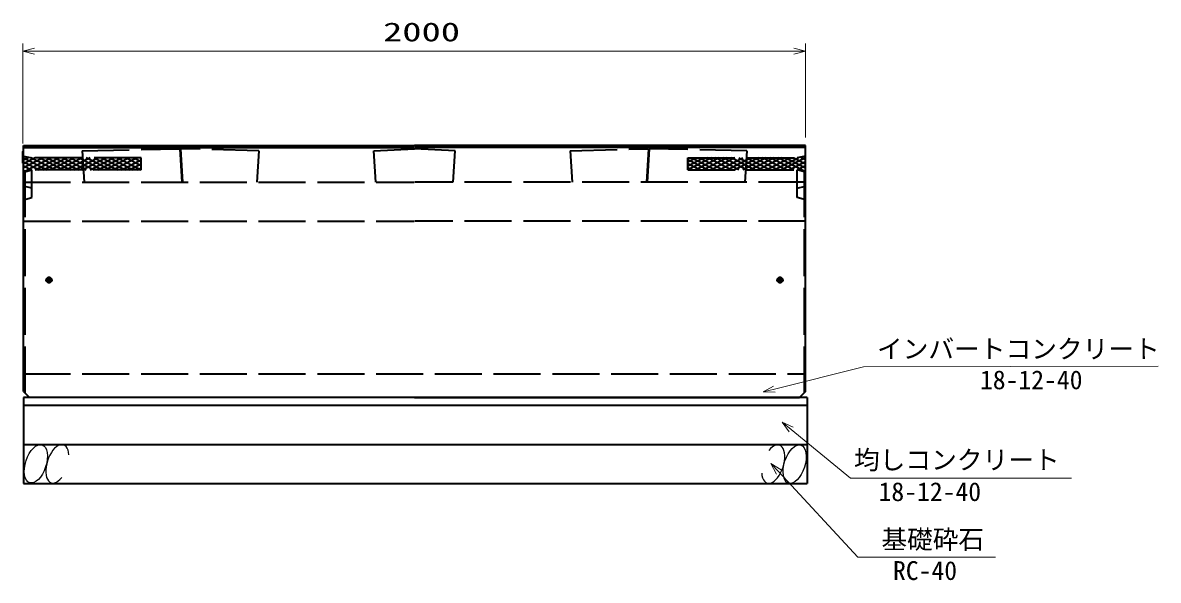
# Model space of a CAD drawing. Units: millimetres on the paper. Extents: x 15 to 1218, y 7 to 859.
# Drawn here: x 544.4 to 689.4, y 453.2 to 524.4 of the extents above; entities that cross this region are included whole.
import ezdxf
from ezdxf.enums import TextEntityAlignment as Align

# ---------------------------------------------------------------- set-up
doc = ezdxf.new("R2010")
doc.units = ezdxf.units.MM
doc.linetypes.add('DASHED', pattern=[7.5, 6, -1.5])
for name, color, linetype, lineweight in [('D-STR-HTXT(均しCON-旗)', 7, 'Continuous', 13), ('D-STR-HTXT(基礎砕石-旗)', 7, 'Continuous', 13), ('D-STR-STRC', 7, 'Continuous', 13), ('D-STR-STRF(グリ)', 7, 'Continuous', 25), ('D-STR（構造物）', 1, 'Continuous', 35)]:
    doc.layers.add(name, color=color, linetype=linetype, lineweight=lineweight)
doc.styles.add('ＭＳ ゴシック', font='')
doc.styles.get('ＭＳ ゴシック').set_extended_font_data('MS Gothic')

# ---------------------------------------------------------------- blocks, each defined once
blk = doc.blocks.new('_Open30')
at = {"color": 7, "linetype": 'Continuous', "lineweight": 13}
for p, q in [((-1, 0.2679), (0, 0)), ((0, 0), (-1, -0.2679)), ((0, 0), (-1, 0))]:
    blk.add_line(p, q, dxfattribs=at)

msp = doc.modelspace()

# ---------------------------------------------------------------- linework, layer by layer
at = {"layer": 'D-STR-HTXT(均しCON-旗)'}
for points in [[(689.371, 480.518), (651.738, 480.47), (640.375, 477.606)], [(678.295, 466.237), (650.087, 466.237), (642.528, 472.451)]]:
    msp.add_lwpolyline(points, dxfattribs=at)
at = {"layer": 'D-STR-HTXT(基礎砕石-旗)'}
msp.add_lwpolyline([(668.61, 456.158), (651.039, 456.158), (640.948, 467.024)], dxfattribs=at)
at = {"layer": 'D-STR-STRC'}
for p, q in [((544.438, 508.967), (544.438, 521.763)), ((545.938, 520.763), (642.838, 520.763)), ((644.338, 509.722), (644.338, 521.763))]:
    msp.add_line(p, q, dxfattribs=at)
at = {"layer": 'D-STR-STRF(グリ)'}
for centre, major_axis in [((546.113, 468.07), (0.79, 2.421)), ((642.963, 468.024), (-0.79, -2.421))]:
    msp.add_ellipse(centre, major_axis=major_axis, ratio=0.5139, dxfattribs=at)
for centre, start_param, end_param in [((548.854, 468.07), 5.3575563, 10.3750652), ((640.222, 468.024), 2.2159636, 7.2334726)]:
    msp.add_ellipse(centre, major_axis=(0.79, 2.421), ratio=0.5139, start_param=start_param, end_param=end_param, dxfattribs=at)
at = {"layer": 'D-STR（構造物）'}
for p, q in [((544.438, 507.967), (544.538, 508.067)), ((544.438, 506.467), (544.438, 507.967)), ((544.538, 477.297), (544.538, 508.722)), ((544.538, 508.722), (594.438, 508.722)), ((544.538, 508.472), (594.388, 508.472)), ((644.338, 508.722), (594.438, 508.722)), ((644.338, 508.472), (594.488, 508.472)), ((644.338, 477.297), (644.338, 508.722)), ((544.438, 506.467), (544.538, 506.367)), ((547.338, 491.54), (548.238, 491.54)), ((547.788, 491.99), (547.788, 491.09)), ((641.538, 491.54), (640.638, 491.54)), ((641.088, 491.99), (641.088, 491.09)), ((544.538, 477.297), (545.288, 476.547)), ((644.338, 477.297), (643.588, 476.547)), ((644.538, 476.547), (544.538, 476.547)), ((544.538, 476.547), (544.538, 475.547)), ((544.538, 475.547), (644.538, 475.547)), ((544.538, 475.547), (644.538, 475.547)), ((544.538, 475.547), (544.538, 470.547)), ((594.438, 476.547), (545.288, 476.547)), ((594.438, 476.547), (643.588, 476.547)), ((644.538, 476.547), (644.538, 475.547)), ((644.538, 475.547), (644.538, 470.547)), ((544.538, 470.547), (644.538, 470.547)), ((544.538, 470.547), (544.538, 465.547)), ((544.538, 470.547), (644.538, 470.547)), ((644.538, 470.547), (644.538, 465.547)), ((544.538, 465.547), (644.538, 465.547))]:
    msp.add_line(p, q, dxfattribs=at)
at = {"layer": 'D-STR（構造物）', "linetype": 'DASHED'}
for p, q in [((544.538, 507.375), (545.588, 507.122)), ((552.038, 508.047), (564.488, 508.298)), ((552.038, 508.047), (552.273, 504.047)), ((564.488, 508.298), (564.738, 504.047)), ((564.563, 508.298), (564.815, 504.047)), ((574.566, 508.047), (564.563, 508.298)), ((574.566, 508.047), (574.315, 504.047)), ((589.263, 508.047), (594.438, 508.298)), ((589.513, 504.047), (589.263, 508.047)), ((599.613, 508.047), (594.438, 508.298)), ((599.363, 504.047), (599.613, 508.047)), ((614.31, 508.047), (624.313, 508.298)), ((614.31, 508.047), (614.561, 504.047)), ((624.313, 508.298), (624.061, 504.047)), ((624.388, 508.298), (624.138, 504.047)), ((636.838, 508.047), (624.388, 508.298)), ((636.838, 508.047), (636.603, 504.047)), ((644.338, 507.375), (643.288, 507.122)), ((544.537, 506.872), (545.216, 507.212)), ((547.037, 507.122), (544.537, 505.872)), ((546.037, 507.122), (544.537, 506.372)), ((544.537, 505.372), (548.037, 507.122)), ((544.537, 507.122), (547.537, 505.622)), ((544.537, 506.622), (546.537, 505.622)), ((544.537, 506.122), (545.537, 505.622)), ((548.537, 505.622), (545.49, 507.146)), ((559.538, 507.122), (545.588, 507.122)), ((546.037, 505.622), (549.037, 507.122)), ((549.537, 505.622), (546.537, 507.122)), ((547.037, 505.622), (550.037, 507.122)), ((547.537, 507.122), (550.537, 505.622)), ((551.037, 507.122), (548.037, 505.622)), ((548.537, 507.122), (551.537, 505.622)), ((552.037, 507.122), (549.037, 505.622)), ((549.537, 507.122), (552.537, 505.622)), ((553.037, 507.122), (550.037, 505.622)), ((550.537, 507.122), (553.537, 505.622)), ((551.037, 505.622), (554.037, 507.122)), ((554.537, 505.622), (551.537, 507.122)), ((552.037, 505.622), (555.037, 507.122)), ((555.537, 505.622), (552.537, 507.122)), ((553.037, 505.622), (556.037, 507.122)), ((553.537, 507.122), (556.537, 505.622)), ((554.037, 505.622), (557.037, 507.122)), ((554.537, 507.122), (557.537, 505.622)), ((558.037, 507.122), (555.037, 505.622)), ((555.537, 507.122), (558.537, 505.622)), ((559.037, 507.122), (556.037, 505.622)), ((556.537, 507.122), (559.538, 505.622)), ((557.037, 505.622), (559.538, 506.873)), ((559.538, 506.122), (557.537, 507.122)), ((558.037, 505.622), (559.538, 506.373)), ((559.538, 506.622), (558.537, 507.122)), ((559.037, 505.622), (559.538, 505.873)), ((559.538, 505.622), (559.538, 507.122)), ((629.338, 505.622), (629.338, 507.122)), ((629.338, 507.122), (643.288, 507.122)), ((632.339, 507.122), (629.338, 505.622)), ((629.338, 506.122), (631.339, 507.122)), ((629.338, 506.622), (630.339, 507.122)), ((631.839, 505.622), (629.338, 506.873)), ((630.839, 505.622), (629.338, 506.373)), ((629.839, 505.622), (629.338, 505.873)), ((629.839, 507.122), (632.839, 505.622)), ((633.339, 507.122), (630.339, 505.622)), ((630.839, 507.122), (633.839, 505.622)), ((634.339, 507.122), (631.339, 505.622)), ((634.839, 505.622), (631.839, 507.122)), ((635.339, 507.122), (632.339, 505.622)), ((635.839, 505.622), (632.839, 507.122)), ((633.339, 505.622), (636.339, 507.122)), ((636.839, 505.622), (633.839, 507.122)), ((634.339, 505.622), (637.339, 507.122)), ((637.839, 505.622), (634.839, 507.122)), ((638.339, 507.122), (635.339, 505.622)), ((635.839, 507.122), (638.839, 505.622)), ((639.339, 507.122), (636.339, 505.622)), ((636.839, 507.122), (639.839, 505.622)), ((640.339, 507.122), (637.339, 505.622)), ((637.839, 507.122), (640.839, 505.622)), ((641.339, 507.122), (638.339, 505.622)), ((641.839, 505.622), (638.839, 507.122)), ((639.339, 505.622), (642.339, 507.122)), ((642.839, 505.622), (639.839, 507.122)), ((640.339, 505.622), (643.387, 507.146)), ((644.339, 505.372), (640.839, 507.122)), ((644.339, 507.122), (641.339, 505.622)), ((641.839, 507.122), (644.339, 505.872)), ((644.339, 506.622), (642.339, 505.622)), ((642.839, 507.122), (644.339, 506.372)), ((644.339, 506.122), (643.339, 505.622)), ((644.339, 506.872), (643.66, 507.212)), ((544.538, 505.296), (545.588, 505.622)), ((544.688, 505.547), (544.688, 477.147)), ((559.538, 505.622), (545.587, 505.622)), ((545.588, 502.065), (545.588, 505.622)), ((629.338, 505.622), (643.289, 505.622)), ((644.338, 505.296), (643.288, 505.622)), ((643.288, 502.065), (643.288, 505.622)), ((644.188, 505.547), (644.188, 477.147)), ((544.538, 504.047), (594.388, 504.047)), ((545.588, 503.261), (544.538, 503.53)), ((644.338, 504.047), (594.488, 504.047)), ((643.288, 503.261), (644.338, 503.53)), ((544.538, 501.796), (545.588, 502.065)), ((644.338, 501.796), (643.288, 502.065)), ((544.538, 499.047), (594.388, 499.047)), ((644.338, 499.047), (594.488, 499.047)), ((544.538, 479.547), (644.338, 479.547))]:
    msp.add_line(p, q, dxfattribs=at)
at = {"layer": 'D-STR（構造物）'}
for centre, radius in [((547.788, 491.54), 0.35), ((547.788, 491.54), 0.3), ((641.088, 491.54), 0.35), ((641.088, 491.54), 0.3)]:
    msp.add_circle(centre, radius, dxfattribs=at)

# ---------------------------------------------------------------- block references
at = {"layer": 'D-STR-HTXT(均しCON-旗)', "xscale": 1.5, "yscale": 1.5}
for p, rotation in [((638.92, 477.24), 194.1476), ((641.37, 473.403), 140.57786)]:
    msp.add_blockref('_Open30', p, dxfattribs=dict(at, rotation=rotation))
at = {"layer": 'D-STR-HTXT(基礎砕石-旗)', "xscale": 1.5, "yscale": 1.5, "rotation": 132.88015}
msp.add_blockref('_Open30', (639.928, 468.123), dxfattribs=at)
at = {"layer": 'D-STR-STRC', "xscale": 1.5, "yscale": 1.5, "rotation": 180}
msp.add_blockref('_Open30', (544.438, 520.763), dxfattribs=at)
at = {"layer": 'D-STR-STRC', "xscale": 1.5, "yscale": 1.5}
msp.add_blockref('_Open30', (644.338, 520.763), dxfattribs=at)

# ---------------------------------------------------------------- texts
at = {"layer": 'D-STR-HTXT(均しCON-旗)', "style": 'ＭＳ ゴシック'}
for s, p in [('インバートコンクリート', (653.468, 480.815)), ('18-12-40', (666.611, 476.867)), ('均しコンクリート', (650.534, 466.647)), ('18-12-40', (653.668, 462.586))]:
    msp.add_text(s, height=2.405, dxfattribs=at).set_placement(p, align=Align.BOTTOM_LEFT)
at = {"layer": 'D-STR-HTXT(基礎砕石-旗)', "style": 'ＭＳ ゴシック'}
for s, p in [('基礎砕石', (654.022, 456.492)), ('RC-40', (655.51, 452.507))]:
    msp.add_text(s, height=2.405, dxfattribs=at).set_placement(p, align=Align.BOTTOM_LEFT)
at = {"layer": 'D-STR-STRC', "style": 'ＭＳ ゴシック', "width": 1.5}
msp.add_text('2000', height=2.405, dxfattribs=at).set_placement((590.43, 521.3), align=Align.BOTTOM_LEFT)

doc.saveas('drawing.dxf')
